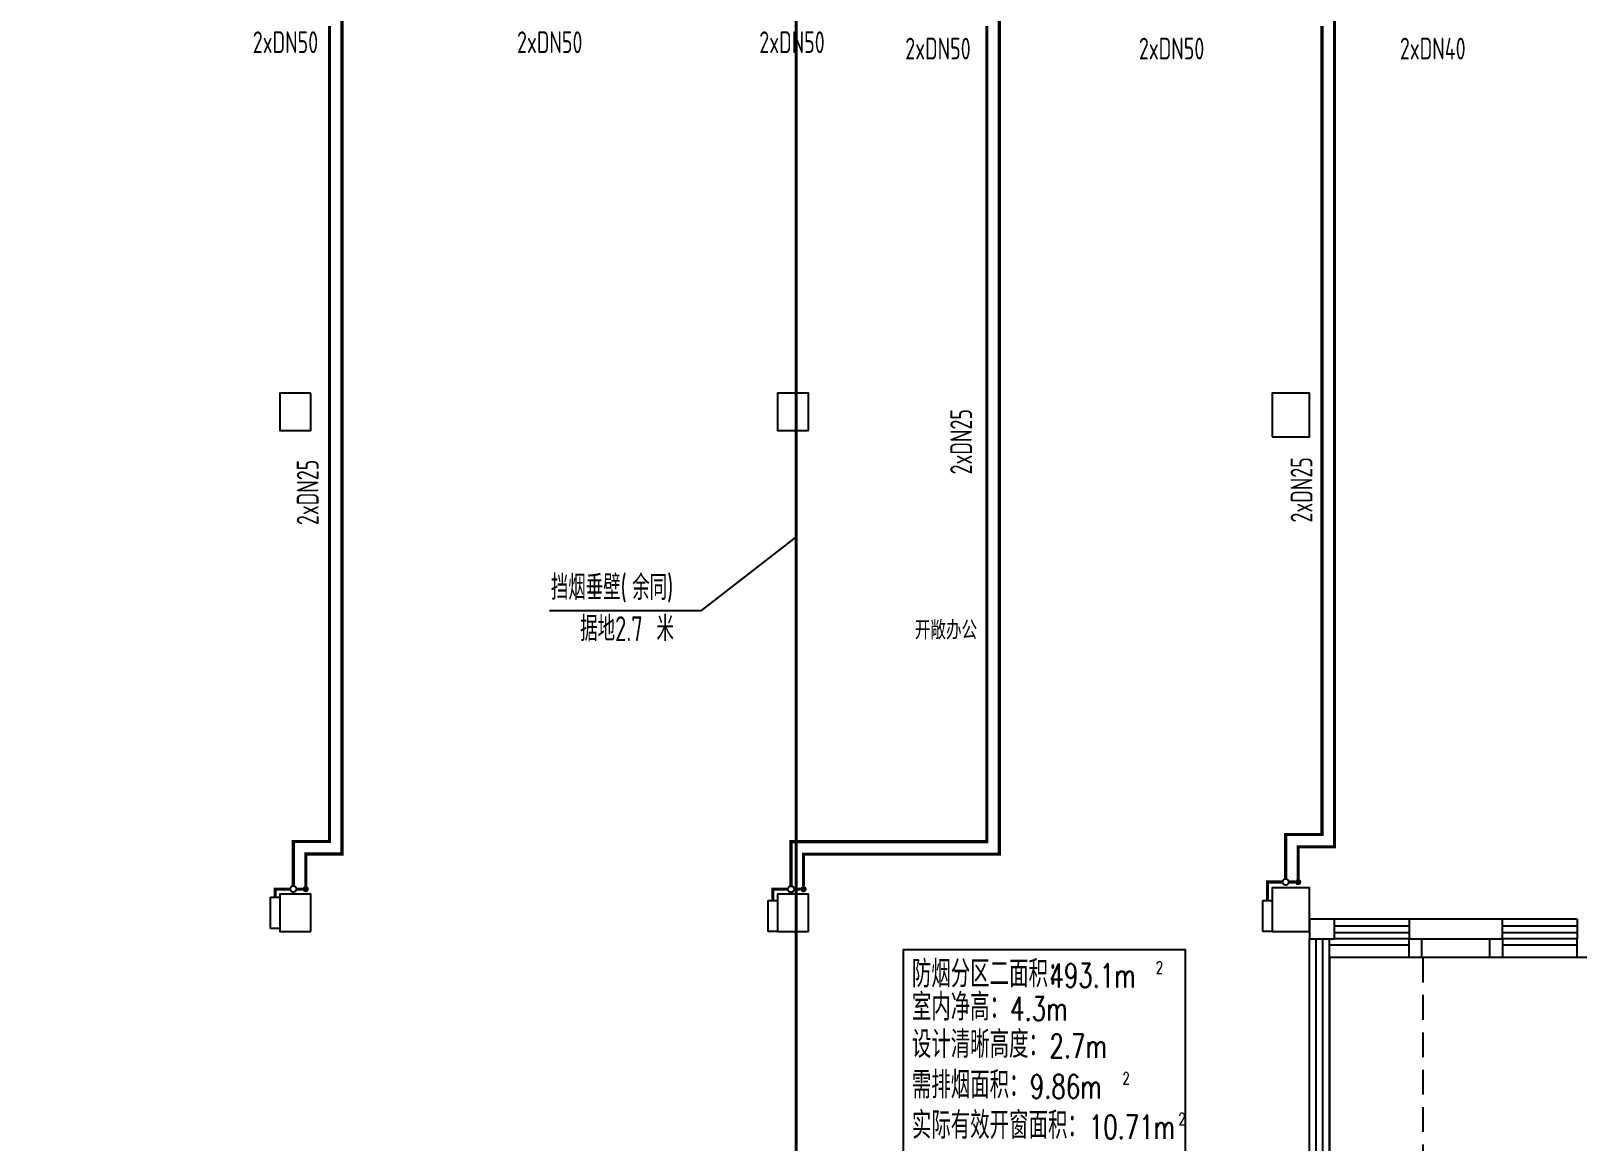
# Model space of a CAD drawing. Extents: x 2297255 to 2381355, y -608375 to -364775.
# Drawn here: x 2331598 to 2356448, y -525600 to -507763 of the extents above; entities that cross this region are included whole.
import ezdxf

# ---------------------------------------------------------------- set-up
doc = ezdxf.new("R2010")
doc.units = 0
doc.header["$LTSCALE"] = 1000
doc.header["$MEASUREMENT"] = 0
for name, pattern in [('_DASH', [0.6, 0.4, -0.2]), ('CENTER', [2, 1.25, -0.25, 0.25, -0.25]), ('DASH', [0.35, 0.25, -0.1])]:
    doc.linetypes.add(name, pattern=pattern)
doc.layers.add('A-FLOR-IDEN', color=7, linetype='Continuous', lineweight=20)
for name, color, linetype in [('COLUMN', 9, 'Continuous'), ('CURTWALL', 4, 'Continuous'), ('EQ-采暖分集水器', 7, 'Continuous'), ('PIPE-暖供水', 3, 'Continuous'), ('PIPE-暖回水', 2, 'DASH'), ('TH_TEXT', 7, 'Continuous'), ('VPIPE-暖回水', 2, 'Continuous'), ('WALL', 9, 'Continuous'), ('WINDOW', 4, 'Continuous'), ('排烟计算', 55, 'Continuous'), ('立面', 254, 'Continuous')]:
    doc.layers.add(name, color=color, linetype=linetype)
doc.styles.add('_TCH_DIM', font='SIMPLEX', dxfattribs={"bigfont": 'GBCBIG'})
doc.styles.add('ROS', font='simhei.ttf', dxfattribs={"width": 0.7})
doc.styles.add('TSSD_Rein', font='Tssdeng.shx', dxfattribs={"width": 0.7, "bigfont": 'hztxt.shx'})

# ---------------------------------------------------------------- blocks, each defined once
blk = doc.blocks.new('_FZHK')
blk.add_lwpolyline([(-0.5, -0.5), (0.5, -0.5), (0.5, 0.5), (-0.5, 0.5)], close=True)
blk = doc.blocks.new('$WINLIB2D$00000001')
at = {"color": 0}
for points in [[(-0.5, 0.5), (-0.5, -0.5)], [(-0.5, 0.5), (0.5, 0.5)], [(0.5, -0.5), (0.5, 0.5)], [(0.5, 0.167), (-0.5, 0.167)], [(0.5, -0.167), (-0.5, -0.167)], [(-0.5, -0.5), (0.5, -0.5)]]:
    blk.add_lwpolyline(points, dxfattribs=at)
blk = doc.blocks.new('A$C67117B41')
for points in [[(6119.1, -2213.8), (6119.1, -8113.8), (-35120.9, -8113.8), (-35120.9, 20176.2), (-18920.9, 20176.2)], [(7599.1, -1913.8), (7599.1, -2213.8), (7399.1, -2213.8), (7399.1, -1913.8)], [(8899.1, -1913.8), (8899.1, -2213.8), (8699.1, -2213.8), (8699.1, -1913.8)], [(10299.1, -1913.8), (10299.1, -2213.8), (10099.1, -2213.8), (10099.1, -1913.8)], [(7399.1, -2013.8), (6119.1, -2013.8)], [(21719.1, -2213.8), (6119.1, -2213.8)], [(10099.1, -2013.8), (8899.1, -2013.8)]]:
    blk.add_lwpolyline(points)
at = {"color": 4, "linetype": '_DASH'}
blk.add_lwpolyline([(7619.1, -2213.8), (7619.1, -9613.8), (-37016.9, -9613.8), (-37016.9, -9613.8)], dxfattribs=at)
at = {"layer": 'CURTWALL'}
for p, q in [((5799.1, -7793.8), (5799.1, -1913.8)), ((5905.8, -7900.4), (5905.8, -1913.8)), ((6012.5, -8007.1), (6012.5, -1913.8)), ((6119.1, -8113.8), (6119.1, -1913.8))]:
    blk.add_line(p, q, dxfattribs=at)
at = {"layer": 'WALL'}
for p, q in [((6199.1, -1593.8), (5799.1, -1593.8)), ((5799.1, -1593.8), (5799.1, -1913.8)), ((6199.1, -1913.8), (6199.1, -1593.8)), ((8899.1, -1593.8), (7399.1, -1593.8)), ((7399.1, -1593.8), (7399.1, -1913.8)), ((8899.1, -1913.8), (8899.1, -1593.8)), ((5799.1, -1913.8), (6199.1, -1913.8)), ((7399.1, -1913.8), (8899.1, -1913.8))]:
    blk.add_line(p, q, dxfattribs=at)
at = {"layer": 'COLUMN'}
for p, xscale, yscale, zscale, rotation in [((-10500.9, 6556.2), 500, 600, 600, 180), ((-2500.9, 6556.2), 600, 500, 500, 90), ((-10500.9, -1493.8), 600.0009766495787, 500, 500, 90), ((-2500.9, -1493.8), 600.0009765375871, 499.9999999795109, 499.9999999795109, 90), ((5499.1, -1443.8), 699.9990233504213, 600, 600, 90)]:
    blk.add_blockref('_FZHK', p, dxfattribs=dict(at, xscale=xscale, yscale=yscale, zscale=zscale, rotation=rotation))
at = {"layer": 'COLUMN', "xscale": 600, "yscale": 700, "zscale": 700}
blk.add_blockref('_FZHK', (5499.1, 6506.2), dxfattribs=at)
at = {"layer": 'WINDOW', "xscale": 1200, "yscale": -320, "zscale": 1200, "rotation": 180}
for p in [(6799.1, -1753.8), (9499.1, -1753.8)]:
    blk.add_blockref('$WINLIB2D$00000001', p, dxfattribs=at)
at = {"layer": 'A-FLOR-IDEN', "style": 'ROS', "width": 0.7}
blk.add_text('开敞办公', height=262.87, dxfattribs=at).set_placement((-546, 2928.3))

msp = doc.modelspace()

# ---------------------------------------------------------------- hatches: boundary and pattern name
at = {"layer": 'PIPE-暖供水', "linetype": 'Continuous'}
for points in [[(2335815.2, -520787.6), (2335790.2, -520787.6), (2335790.2, -520762.6)], [(2335815.2, -520787.6), (2335815.2, -520762.6), (2335790.2, -520762.6)], [(2336398.3, -520787.6), (2336398.3, -520812.6), (2336423.3, -520812.6)], [(2336398.3, -520787.6), (2336423.3, -520787.6), (2336423.3, -520812.6)], [(2343815.2, -520789.1), (2343790.2, -520789.1), (2343790.2, -520764.1)], [(2343815.2, -520789.1), (2343815.2, -520764.1), (2343790.2, -520764.1)], [(2346963.6, -520789.1), (2346963.6, -520814.1), (2346988.6, -520814.1)], [(2346963.6, -520789.1), (2346988.6, -520789.1), (2346988.6, -520814.1)], [(2351765.2, -520674.2), (2351740.2, -520674.2), (2351740.2, -520649.2)], [(2351765.2, -520674.2), (2351765.2, -520649.2), (2351740.2, -520649.2)], [(2352348.3, -520674.2), (2352348.3, -520699.2), (2352373.3, -520699.2)], [(2352348.3, -520674.2), (2352373.3, -520674.2), (2352373.3, -520699.2)], [(2335523.3, -521551.6), (2335498.3, -521551.6), (2335498.3, -521526.6)], [(2335523.3, -521551.6), (2335523.3, -521526.6), (2335498.3, -521526.6)], [(2343523.3, -521553.1), (2343498.3, -521553.1), (2343498.3, -521528.1)], [(2343523.3, -521553.1), (2343523.3, -521528.1), (2343498.3, -521528.1)], [(2351473.3, -521438.3), (2351448.3, -521438.3), (2351448.3, -521413.3)], [(2351473.3, -521438.3), (2351473.3, -521413.3), (2351448.3, -521413.3)]]:
    msp.add_hatch(color=256, dxfattribs=at).paths.add_polyline_path(points)
at = {"layer": 'PIPE-暖回水', "linetype": 'DASH'}
for points in [[(2351965.2, -520874.2), (2351940.2, -520874.2), (2351940.2, -520849.2)], [(2351965.2, -520874.2), (2351965.2, -520849.2), (2351940.2, -520849.2)], [(2336015.2, -520987.6), (2335990.2, -520987.6), (2335990.2, -520962.6)], [(2336015.2, -520987.6), (2336015.2, -520962.6), (2335990.2, -520962.6)], [(2336598.3, -520987.6), (2336623.3, -520987.6), (2336623.3, -521012.6)], [(2336598.3, -520987.6), (2336598.3, -521012.6), (2336623.3, -521012.6)], [(2344015.2, -520989.1), (2343990.2, -520989.1), (2343990.2, -520964.1)], [(2344015.2, -520989.1), (2344015.2, -520964.1), (2343990.2, -520964.1)], [(2347163.6, -520989.1), (2347188.6, -520989.1), (2347188.6, -521014.1)], [(2347163.6, -520989.1), (2347163.6, -521014.1), (2347188.6, -521014.1)], [(2352548.3, -520874.2), (2352573.3, -520874.2), (2352573.3, -520899.2)], [(2352548.3, -520874.2), (2352548.3, -520899.2), (2352573.3, -520899.2)]]:
    msp.add_hatch(color=256, dxfattribs=at).paths.add_polyline_path(points)
at = {"layer": 'VPIPE-暖回水', "linetype": 'DASH'}
for points in [[(2336065.2, -521551.6), (2336064.1, -521541.2), (2336060.9, -521531.3), (2336055.7, -521522.2), (2336048.7, -521514.5), (2336040.2, -521508.3), (2336030.7, -521504.1), (2336020.4, -521501.9), (2336010, -521501.9), (2335999.8, -521504.1), (2335990.2, -521508.3), (2335981.8, -521514.5), (2335974.8, -521522.2), (2335969.5, -521531.3), (2335966.3, -521541.2), (2335965.2, -521551.6), (2335966.3, -521562), (2335969.5, -521572), (2335974.8, -521581), (2335981.8, -521588.8), (2335990.2, -521594.9), (2335999.8, -521599.2), (2336010, -521601.4), (2336020.4, -521601.4), (2336030.7, -521599.2), (2336040.2, -521594.9), (2336048.7, -521588.8), (2336055.7, -521581), (2336060.9, -521572), (2336064.1, -521562)], [(2344065.2, -521553.1), (2344064.1, -521542.8), (2344060.9, -521532.8), (2344055.7, -521523.8), (2344048.7, -521516), (2344040.2, -521509.8), (2344030.7, -521505.6), (2344020.4, -521503.4), (2344010, -521503.4), (2343999.8, -521505.6), (2343990.2, -521509.8), (2343981.8, -521516), (2343974.8, -521523.8), (2343969.5, -521532.8), (2343966.3, -521542.8), (2343965.2, -521553.1), (2343966.3, -521563.5), (2343969.5, -521573.5), (2343974.8, -521582.5), (2343981.8, -521590.3), (2343990.2, -521596.4), (2343999.8, -521600.7), (2344010, -521602.9), (2344020.4, -521602.9), (2344030.7, -521600.7), (2344040.2, -521596.4), (2344048.7, -521590.3), (2344055.7, -521582.5), (2344060.9, -521573.5), (2344064.1, -521563.5)], [(2352015.2, -521438.3), (2352014.1, -521427.9), (2352010.9, -521417.9), (2352005.7, -521408.9), (2351998.7, -521401.1), (2351990.2, -521394.9), (2351980.7, -521390.7), (2351970.4, -521388.5), (2351960, -521388.5), (2351949.8, -521390.7), (2351940.2, -521394.9), (2351931.8, -521401.1), (2351924.8, -521408.9), (2351919.5, -521417.9), (2351916.3, -521427.9), (2351915.2, -521438.3), (2351916.3, -521448.6), (2351919.5, -521458.6), (2351924.8, -521467.6), (2351931.8, -521475.4), (2351940.2, -521481.6), (2351949.8, -521485.8), (2351960, -521488), (2351970.4, -521488), (2351980.7, -521485.8), (2351990.2, -521481.6), (2351998.7, -521475.4), (2352005.7, -521467.6), (2352010.9, -521458.6), (2352014.1, -521448.6)]]:
    msp.add_hatch(color=256, dxfattribs=at).paths.add_polyline_path(points)

# ---------------------------------------------------------------- linework, layer by layer
for p, q in [((2343898.3, -515888.9), (2342363, -517081.3)), ((2342363, -517081.3), (2339931.9, -517081.3))]:
    msp.add_line(p, q)
at = {"layer": 'EQ-采暖分集水器'}
for p, q in [((2335448.3, -522183.2), (2335448.3, -521683.2)), ((2335448.3, -521683.2), (2335598.3, -521683.2)), ((2335448.3, -522183.2), (2335448.3, -521683.2)), ((2335448.3, -521683.2), (2335598.3, -521683.2)), ((2335598.3, -521683.2), (2335598.3, -522183.2)), ((2335598.3, -521683.2), (2335598.3, -522183.2)), ((2343448.3, -522233.2), (2343448.3, -521733.2)), ((2343448.3, -521733.2), (2343598.3, -521733.2)), ((2343448.3, -522233.2), (2343448.3, -521733.2)), ((2343448.3, -521733.2), (2343598.3, -521733.2)), ((2343598.3, -521733.2), (2343598.3, -522233.2)), ((2343598.3, -521733.2), (2343598.3, -522233.2)), ((2351398.3, -522233.2), (2351398.3, -521733.2)), ((2351398.3, -521733.2), (2351548.3, -521733.2)), ((2351398.3, -522233.2), (2351398.3, -521733.2)), ((2351398.3, -521733.2), (2351548.3, -521733.2)), ((2351548.3, -521733.2), (2351548.3, -522233.2)), ((2351548.3, -521733.2), (2351548.3, -522233.2)), ((2335598.3, -522183.2), (2335448.3, -522183.2)), ((2335598.3, -522183.2), (2335448.3, -522183.2)), ((2343598.3, -522233.2), (2343448.3, -522233.2)), ((2343598.3, -522233.2), (2343448.3, -522233.2)), ((2351548.3, -522233.2), (2351398.3, -522233.2)), ((2351548.3, -522233.2), (2351398.3, -522233.2))]:
    msp.add_line(p, q, dxfattribs=at)
at = {"layer": 'PIPE-暖供水', "linetype": 'Continuous', "const_width": 50}
for points in [[(2336398.3, -520787.6), (2336398.3, -507683.2)], [(2346963.6, -520789.1), (2346963.6, -507683.2)], [(2352348.3, -520674.2), (2352348.3, -507683.2)], [(2335815.2, -521501.6), (2335815.2, -520787.6)], [(2335815.2, -520787.6), (2336398.3, -520787.6)], [(2343815.2, -521503.1), (2343815.2, -520789.1)], [(2343815.2, -520789.1), (2346963.6, -520789.1)], [(2351765.2, -521388.3), (2351765.2, -520674.2)], [(2351765.2, -520674.2), (2352348.3, -520674.2)], [(2335523.3, -521683.2), (2335523.3, -521551.6)], [(2335765.2, -521551.6), (2335523.3, -521551.6)], [(2335965.2, -521551.6), (2335865.2, -521551.6)], [(2343523.3, -521733.2), (2343523.3, -521553.1)], [(2343765.2, -521553.1), (2343523.3, -521553.1)], [(2343965.2, -521553.1), (2343865.2, -521553.1)], [(2351473.3, -521733.2), (2351473.3, -521438.3)], [(2351715.2, -521438.3), (2351473.3, -521438.3)], [(2351915.2, -521438.3), (2351815.2, -521438.3)]]:
    msp.add_lwpolyline(points, dxfattribs=at)
at = {"layer": 'PIPE-暖供水', "linetype": 'Continuous'}
for centre in [(2335815.2, -521551.6), (2343815.2, -521553.1), (2351765.2, -521438.3)]:
    msp.add_circle(centre, 50, dxfattribs=at)
at = {"layer": 'PIPE-暖回水', "linetype": 'DASH', "const_width": 50}
for points in [[(2336598.3, -520987.6), (2336598.3, -507433.2)], [(2347163.6, -520989.1), (2347163.6, -507433.2)], [(2352548.3, -520874.2), (2352548.3, -507433.2)], [(2351965.2, -521388.3), (2351965.2, -520874.2)], [(2351965.2, -520874.2), (2352548.3, -520874.2)], [(2336015.2, -521501.6), (2336015.2, -520987.6)], [(2336015.2, -520987.6), (2336598.3, -520987.6)], [(2344015.2, -521503.1), (2344015.2, -520989.1)], [(2344015.2, -520989.1), (2347163.6, -520989.1)]]:
    msp.add_lwpolyline(points, dxfattribs=at)
at = {"layer": '排烟计算'}
msp.add_lwpolyline([(2345614.9, -526945.3), (2350154, -526945.3), (2350154, -522526.2), (2345614.9, -522526.2)], close=True, dxfattribs=at)
at = {"layer": '立面', "linetype": 'CENTER', "const_width": 50}
msp.add_lwpolyline([(2343898.3, -506233.2), (2343898.3, -527733.2)], dxfattribs=at)

# ---------------------------------------------------------------- block references
msp.add_blockref('A$C67117B41', (2346349.2, -520439.4))

# ---------------------------------------------------------------- texts
at = {"layer": 'TH_TEXT', "style": 'TSSD_Rein', "width": 0.7}
for s, height, p in [('2xDN50', 350, (2335163.8, -508119.5)), ('2xDN50', 350, (2339411.4, -508119.5)), ('2xDN50', 350, (2343305, -508119.5)), ('2xDN50', 350, (2345651.1, -508221.6)), ('2xDN50', 350, (2349406, -508221.6)), ('2xDN40', 350, (2353600.4, -508221.6)), ('挡烟垂壁', 400, (2339955.5, -516905.2)), ('(', 400, (2341075.5, -516905.2)), ('余同', 400, (2341262.2, -516905.2)), (')', 400, (2341822.2, -516905.2)), ('据地', 400, (2340425.7, -517567.6)), ('米', 400, (2341652.4, -517567.6)), ('2.7', 400, (2340985.7, -517567.6))]:
    msp.add_text(s, height=height, dxfattribs=at).set_placement(p)
for p in [(2346724.4, -514889.2), (2352195, -515662.2), (2336221.3, -515703.1)]:
    msp.add_text('2xDN25', height=350, rotation=90, dxfattribs=at).set_placement(p)
at = {"layer": '排烟计算', "style": '_TCH_DIM'}
for s, p in [('防烟分区二面积：', (2345756.9, -523130.9)), ('室内净高：', (2345756.9, -523663.8)), ('设计清晰高度：', (2345756.9, -524263.8)), ('需排烟面积：', (2345756.9, -524915.6))]:
    msp.add_text(s, height=434.04, dxfattribs=at).set_placement(p)
at = {"layer": '排烟计算', "style": '_TCH_DIM', "width": 0.705882}
for s, height, p in [('493.1m', 382.5, (2347968.6, -523130.9)), ('2', 191.2, (2349678.5, -522905.9)), ('4.3m', 382.5, (2347336.7, -523663.8)), ('2.7m', 382.5, (2347968.6, -524263.8)), ('9.86m', 382.5, (2347652.7, -524915.6)), ('2', 191.2, (2349143.4, -524685.8))]:
    msp.add_text(s, height=height, dxfattribs=at).set_placement(p)
at = {"layer": '排烟计算', "color": 1, "style": '_TCH_DIM'}
msp.add_text('实际有效开窗面积：', height=434.04, dxfattribs=at).set_placement((2345756.9, -525564.1))
at = {"layer": '排烟计算', "color": 1, "style": '_TCH_DIM', "width": 0.705882}
for s, height, p in [('10.71m', 382.5, (2348600.5, -525564.1)), ('2', 191.2, (2350040.5, -525339.1))]:
    msp.add_text(s, height=height, dxfattribs=at).set_placement(p)

doc.saveas('drawing.dxf')
